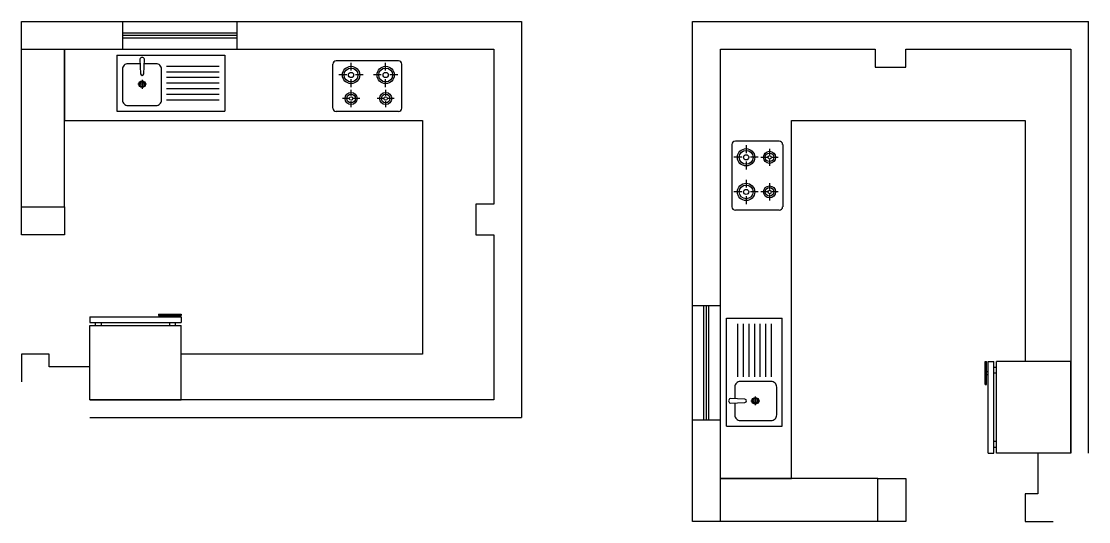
# Model space of a CAD drawing. Header units: inches. Extents: x -2624 to 3682, y -673 to 3670.
# Drawn here: x 446.5 to 866.8, y 125.8 to 322.8 of the extents above; entities that cross this region are included whole.
import ezdxf

# ---------------------------------------------------------------- set-up
doc = ezdxf.new("R2010")
doc.units = ezdxf.units.IN
doc.header["$MEASUREMENT"] = 0
doc.layers.add('EQUIP', color=5, linetype='Continuous')
doc.layers.add('SAN', color=5, linetype='Continuous')

# ---------------------------------------------------------------- blocks, each defined once
blk = doc.blocks.new('WG')
at = {"layer": 'SAN', "color": 18, "true_color": 0x000000}
for p, q in [((4231.07, 652.53), (4231.07, 623.28)), ((4267.07, 652.53), (4231.07, 652.53)), ((4267.07, 652.53), (4267.07, 623.28)), ((4267.07, 623.28), (4231.07, 623.28)), ((4267.07, 622.16), (4231.07, 622.16)), ((4231.07, 619.91), (4231.07, 622.16)), ((4233.32, 623.28), (4233.32, 622.16)), ((4235.57, 623.28), (4235.57, 622.16)), ((4262.57, 623.28), (4262.57, 622.16)), ((4264.82, 623.28), (4264.82, 622.16)), ((4267.07, 619.91), (4267.07, 622.16)), ((4267.07, 619.91), (4231.07, 619.91)), ((4240.07, 619.34), (4231.07, 619.34)), ((4231.07, 618.78), (4231.07, 619.34)), ((4240.07, 618.78), (4231.07, 618.78)), ((4235, 619.34), (4235, 619.91)), ((4236.13, 619.34), (4236.13, 619.91)), ((4240.07, 618.78), (4240.07, 619.34))]:
    blk.add_line(p, q, dxfattribs=at)
blk = doc.blocks.new('RGB')
at = {"layer": 'EQUIP', "color": 18, "true_color": 0x000000}
for p, q in [((4240.95, 653.78), (4240.95, 636.51)), ((4242.31, 655.15), (4266.81, 655.15)), ((4247.35, 651.02), (4247.35, 653.41)), ((4260.98, 653.41), (4260.98, 651.02)), ((4268.17, 653.78), (4268.17, 636.51)), ((4243.95, 650), (4246.33, 650)), ((4247.35, 646.59), (4247.35, 648.98)), ((4248.37, 650), (4250.76, 650)), ((4257.57, 650), (4259.96, 650)), ((4260.98, 648.98), (4260.98, 646.59)), ((4262, 650), (4264.39, 650)), ((4247.35, 645.52), (4247.35, 642.45)), ((4260.98, 645.52), (4260.98, 642.45)), ((4242.58, 640.75), (4245.65, 640.75)), ((4247.35, 639.04), (4247.35, 635.98)), ((4249.06, 640.75), (4252.12, 640.75)), ((4256.21, 640.75), (4259.28, 640.75)), ((4260.98, 639.04), (4260.98, 635.98)), ((4262.68, 640.75), (4265.75, 640.75)), ((4242.31, 635.15), (4266.81, 635.15))]:
    blk.add_line(p, q, dxfattribs=at)
for centre, radius in [((4247.35, 650), 2.38), ((4247.35, 650), 1.7), ((4260.98, 650), 2.38), ((4260.98, 650), 1.7), ((4247.35, 650), 0.681), ((4260.98, 650), 0.681), ((4247.35, 640.75), 3.41), ((4247.35, 640.75), 2.73), ((4260.98, 640.75), 3.41), ((4260.98, 640.75), 2.73), ((4247.35, 640.75), 1.02), ((4260.98, 640.75), 1.02)]:
    blk.add_circle(centre, radius, dxfattribs=at)
for centre, start, end in [((4242.31, 653.78), 90, 180), ((4266.81, 653.78), 0, 90), ((4242.31, 636.51), 180, 270), ((4266.81, 636.51), 270, 0)]:
    blk.add_arc(centre, 1.36, start, end, dxfattribs=at)
blk = doc.blocks.new('SINK')
at = {"layer": 'SAN', "color": 18, "true_color": 0x000000}
for p, q in [((4279.26, 624.31), (4321.76, 624.31)), ((4279.26, 624.31), (4279.26, 602.31)), ((4321.76, 624.31), (4321.76, 602.31)), ((4319.56, 619.91), (4298.73, 619.91)), ((4289.21, 614.69), (4289.21, 611.17)), ((4319.56, 617.71), (4298.73, 617.71)), ((4319.56, 615.51), (4298.73, 615.51)), ((4290.97, 612.93), (4287.45, 612.93)), ((4319.56, 613.31), (4298.73, 613.31)), ((4319.56, 611.11), (4298.73, 611.11)), ((4319.56, 608.91), (4298.73, 608.91)), ((4319.56, 606.71), (4298.73, 606.71)), ((4279.26, 602.31), (4321.76, 602.31))]:
    blk.add_line(p, q, dxfattribs=at)
blk.add_lwpolyline([(4288.34, 622.8), (4288.57, 617.01, 0.89936), (4289.88, 617.01), (4290.11, 622.8, 0.70892)], format="xyb", close=True, dxfattribs=at)
blk.add_lwpolyline([(4288.41, 621.01), (4283.66, 621.01, 0.414214), (4281.46, 618.81), (4281.46, 606.71, 0.414214), (4283.66, 604.51), (4294.66, 604.51, 0.414214), (4296.86, 606.71), (4296.86, 618.81, 0.414214), (4294.66, 621.01), (4290.04, 621.01)], format="xyb", dxfattribs=at)
for radius in [1.32, 0.88]:
    blk.add_circle((4289.21, 612.93), radius, dxfattribs=at)

msp = doc.modelspace()

# ---------------------------------------------------------------- linework, layer by layer
at = {"color": 18, "true_color": 0x000000}
for p, q in [((446.52, 322.84), (643.52, 322.84)), ((446.52, 249.84), (446.52, 322.84)), ((486.52, 311.84), (486.52, 322.84)), ((531.52, 311.84), (531.52, 322.84)), ((643.52, 322.84), (643.52, 166.84)), ((710.79, 125.84), (710.79, 322.84)), ((710.79, 322.84), (866.79, 322.84)), ((866.79, 152.84), (866.79, 322.84)), ((446.52, 311.84), (531.52, 311.84)), ((463.52, 249.84), (463.52, 311.84)), ((531.52, 311.84), (632.52, 311.84)), ((632.52, 311.84), (632.52, 250.84)), ((721.79, 210.84), (721.79, 311.84)), ((721.79, 311.84), (782.79, 311.84)), ((782.79, 311.84), (782.79, 304.84)), ((794.79, 304.84), (794.79, 311.84)), ((794.79, 311.84), (859.79, 311.84)), ((859.79, 311.84), (859.79, 152.84)), ((782.79, 304.84), (794.79, 304.84)), ((823.79, 283.84), (841.79, 283.84)), ((841.79, 283.84), (841.79, 188.84)), ((446.52, 249.84), (463.52, 249.84)), ((446.52, 238.84), (446.52, 249.84)), ((463.52, 249.84), (463.52, 238.84)), ((632.52, 250.84), (625.52, 250.84)), ((625.52, 250.84), (625.52, 238.84)), ((463.52, 238.84), (446.52, 238.84)), ((625.52, 238.84), (632.52, 238.84)), ((632.52, 238.84), (632.52, 173.84)), ((721.79, 210.84), (710.79, 210.84)), ((721.79, 125.84), (721.79, 210.84)), ((604.52, 209.84), (604.52, 191.84)), ((457.52, 191.84), (446.52, 191.84)), ((446.52, 191.84), (446.52, 180.84)), ((457.52, 186.84), (457.52, 191.84)), ((604.52, 191.84), (509.52, 191.84)), ((473.52, 186.84), (457.52, 186.84)), ((632.52, 173.84), (473.52, 173.84)), ((473.52, 166.84), (643.52, 166.84)), ((721.79, 165.84), (710.79, 165.84)), ((846.79, 152.84), (846.79, 136.84)), ((783.79, 142.84), (721.79, 142.84)), ((783.79, 125.84), (783.79, 142.84)), ((783.79, 142.84), (794.79, 142.84)), ((794.79, 142.84), (794.79, 125.84)), ((846.79, 136.84), (841.79, 136.84)), ((841.79, 136.84), (841.79, 125.84)), ((783.79, 125.84), (710.79, 125.84)), ((794.79, 125.84), (783.79, 125.84)), ((841.79, 125.84), (852.79, 125.84))]:
    msp.add_line(p, q, dxfattribs=at)
at = {"color": 143, "true_color": 0x7aafdf}
for p, q in [((486.52, 318.34), (531.52, 318.34)), ((486.52, 317.34), (531.52, 317.34)), ((486.52, 316.34), (531.52, 316.34)), ((715.29, 165.84), (715.29, 210.84)), ((716.29, 165.84), (716.29, 210.84)), ((717.29, 165.84), (717.29, 210.84))]:
    msp.add_line(p, q, dxfattribs=at)
at = {"color": 18, "true_color": 0x000000}
for points in [[(463.52, 311.84), (463.52, 283.84), (604.52, 283.84), (604.52, 209.84)], [(721.79, 142.84), (749.79, 142.84), (749.79, 283.84), (823.79, 283.84)]]:
    msp.add_lwpolyline(points, dxfattribs=at)

# ---------------------------------------------------------------- block references
msp.add_blockref('SINK', (-3795.11, -314.84))
for name, p, rotation in [('RGB', (4837.33, 942.47), 180), ('RGB', (91.16, 4516.65), 270), ('WG', (4740.59, 826.37), 180), ('SINK', (1348.47, -4115.8), 90), ('WG', (207.26, 4419.91), 270)]:
    msp.add_blockref(name, p, dxfattribs=dict(rotation=rotation))

doc.saveas('drawing.dxf')
